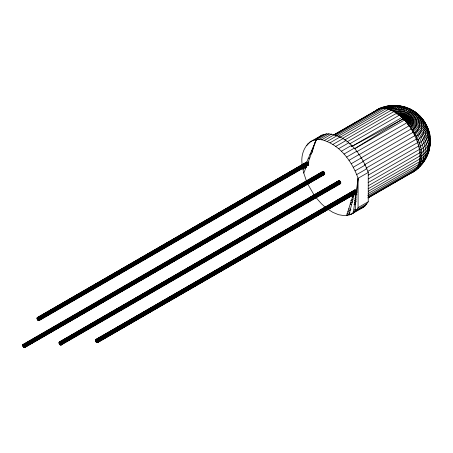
<?xml version="1.0" encoding="UTF-8"?>
<svg xmlns="http://www.w3.org/2000/svg" width="453" height="453" viewBox="0 0 453 453"><rect width="100%" height="100%" fill="white"/><g stroke="black" fill="none" stroke-linecap="round" stroke-linejoin="round"><path stroke-width="0.68" d="M368.159 197.887L413.074 171.959C432.015 158.641 416.324 130.413 403.153 118.737C403.266 114.722 404.24 110.328 402.575 106.517C396.811 104.881 389.993 104.841 384.348 107.151M368.04 197.887L411.131 173.006C421.318 168.493 428.872 157.276 424.937 146.076C421.686 134.524 413.17 125.034 403.153 118.737C402.038 114.558 403.527 108.499 399.365 105.713L395.588 105.458L394.546 105.843M409.535 173.527C430.01 164.156 416.03 133.539 405.803 121.217C408.782 118.499 403.64 114.643 400.831 116.262C394.223 111.223 385.169 105.849 376.817 110.017L333.725 134.892M339.965 137.372L388.521 109.337C393.368 109.009 398.232 106.687 403.227 108.301C407.507 109.258 411.55 111.347 414.682 114.428C420.101 119.048 421.494 128.794 414.891 133.035L413.176 132.248L412.898 129.858L411.245 128.952L410.701 126.812L409.127 125.792L408.329 123.918C414.252 118.51 404.025 110.838 398.442 114.054L396.573 113.273L396.007 112.151C390.073 107.401 381.064 105.798 374.976 111.24L324.303 140.487C308.923 134.875 299.467 151.829 302.327 165.09M429.988 144.835C429.693 151.908 426.483 158.595 422.173 164.105M312.315 152.48L313.601 145.39M366.007 168.199L416.381 139.116L416.664 136.296C425.191 130.747 422.219 118.154 414.84 112.99C410.843 109.683 405.905 107.559 400.769 106.84C395.645 105.73 390.837 107.99 385.928 108.737L337.983 136.415M324.303 140.487C341.092 146.223 352.326 162.18 358.085 178.306L356.902 192.276L356.528 193.097L97.588 342.593C96.149 342.938 94.773 340.56 95.793 339.484L354.733 189.988L355.633 190.079L356.528 191.024L356.732 191.443L96.059 341.941M323.804 171.749L22.695 345.599L25.147 347.015L22.65 345.192C26.2 341.5 25.362 352.315 22.65 345.192L323.476 171.511L324.371 172.457L324.744 173.709L324.371 174.535L24.819 347.479L22.82 346.024L324.11 172.078M327.706 209.116L332.893 212.383L338.595 214.716L344.031 215.622L346.579 215.532L351.217 214.263L363.419 207.236L365.26 205.73L368.238 201.755L368.238 172.44C361.704 154.586 347.457 133.986 326.494 133.856L316.336 139.717L306.76 162.061L37.208 317.689L39.405 318.957L37.406 317.502C43.154 319.201 36.008 323.329 37.406 317.502L306.5 162.14C308.295 161.432 309.778 165.923 307.4 165.164M338.918 180.622L59.207 342.117L61.404 343.385L59.411 341.93C65.158 343.629 58.007 347.757 59.411 341.93L338.657 180.707C340.452 180 341.93 184.49 339.552 183.725M306.126 162.961L306.5 162.14M338.283 181.528L338.657 180.707M356.245 192.089L358.085 178.306L368.238 172.44M351.217 214.263L353.266 213.097L355.962 193.148M430.107 143.658C432.088 125.532 417.304 107.503 399.178 105.832M368.357 196.517L416.307 168.833C424.353 163.476 430.237 153.827 426.398 144.06C422.717 132.78 413.47 124.111 403.153 118.737L405.067 108.777L405.039 107.157L404.552 107.027L410.305 109.275L410.135 108.969L407.796 111.257L403.153 118.737L354.603 148.675M367.853 171.336L417.621 142.604L418.193 139.615C429.665 131.834 422.666 115.113 412.037 110.215C408.159 111.795 405.837 115.713 403.153 118.737C397.275 110.277 386.76 102.321 376.817 110.017M429.031 150.09L428.583 152.321L427.49 154.615M388.521 109.337L388.708 108.409M367.791 195.526L417.558 166.789C425.107 160.543 431.822 152.225 427.536 141.885C423.498 130.928 413.629 123.176 403.153 118.737L402.977 115.979L403.476 113.635M354.223 194.094L348.98 215.079L350.775 214.043M368.221 175.158L418.595 146.076L419.455 142.955C427.394 137.876 427.943 126.376 422.468 119.286C420.158 116.563 417.621 111.851 413.346 113.205C409.716 114.496 405.888 115.968 403.153 118.737C400.129 113.709 396.341 108.414 390.548 106.449C384.699 105.368 378.799 108.85 374.167 112.021M429.144 149.53L430.191 144.666L430.124 138.963M407.474 108.035L403.153 118.737C413.646 122.236 424.019 128.997 428.357 139.575C429.891 143.714 430.248 148.465 428.368 152.559C426.511 157.644 421.522 160.226 418.549 164.462L368.176 193.544M353.346 194.501L346.579 215.532L349.563 213.81M427.253 155.277L426.55 157.27L425.112 159.371M368.317 178.929L419.302 149.496L420.452 146.274C427.258 141.829 429.546 132.486 426.25 125.187C422.541 116.67 410.769 117.078 403.153 118.737C400.435 111.715 394.025 102.61 385.378 106.608M316.336 139.717L308.034 162.791L37.208 319.155L39.201 320.611M404.659 115.453L403.272 119.054L409.529 122.055M398.17 114.677L400.622 115.311L401.058 114.207M400.622 115.311L407.734 118.091L406.081 122.197M403.363 116.047L404.246 113.833M306.245 180.487L303.782 173.046L306.562 166.172M396.941 114.36L397.389 113.256M368.13 182.604L419.721 152.82L421.16 149.535C428.447 144.779 430.899 134.779 427.372 126.965C422.615 118.85 411.573 117.706 403.153 118.737C401.307 113.663 398.493 104.02 391.392 105.826M314.212 143.697L314.767 142.474M322.247 171.891L322.842 171.342L323.476 171.511M354.405 190.458L354.733 189.988M385.928 108.737L386.369 107.871C391.42 105.566 397.207 105.379 402.575 106.517M368.266 185.798L419.857 156.013C421.522 151.404 426.76 149.433 428.306 144.637C429.84 140.713 430.588 136.059 428.781 132.106C423.963 122.99 412.813 119.292 403.153 118.737L407.683 115.674M424.789 159.988L422.513 163.205M303.912 167.576L302.944 169.377L303.782 173.046M403.748 116.149L404.993 114.094M368.119 188.827L419.705 159.043C421.828 154.479 427.037 152.304 428.702 147.355C430.384 143.352 430.939 138.675 428.98 134.66C424.24 125.056 413.232 120.175 403.153 118.737C408.617 116.597 415.378 114.02 420.922 117.242C424.433 121.087 427.224 125.911 428.515 130.968L427.728 129.298M315.379 141.325L316.058 140.249M353.266 213.097L356.715 209.762L358.085 207.616L368.238 201.755M368.283 191.302L419.268 161.868C421.828 157.429 426.953 155.051 428.719 150.005C430.616 145.951 430.605 141.245 428.838 137.157C424.246 127.1 413.515 121.098 403.153 118.737L409.818 118.499M421.279 164.773L419.489 166.63M336.098 135.832L383.436 108.499L384.116 107.695L388.753 106.115L393.917 105.447M404.127 116.279L405.724 114.411M404.495 116.438L406.42 114.785M405.175 116.84C407.994 114.745 411.098 111.002 414.971 111.812L417.943 114.19M318 137.859L321.868 135.158L326.494 133.856M334.943 135.271L381.975 107.888L384.416 106.908M368.068 197.542L414.806 170.56C434.155 158.205 418.872 132.066 406.262 120.804M410.701 126.812C419.506 118.771 404.308 107.372 396.007 112.151L393.872 111.619L344.71 140M412.898 129.858C424.948 119.031 404.229 104.632 393.555 110.56L391.177 110.306L342.621 138.335M379.852 109.077L380.882 108.261L383.833 107.423M377.021 110.209L378.13 109.366M418.555 167.893L414.506 170.441M413.074 171.959L416.33 169.682L414.806 170.56M411.131 173.006L414.512 171.041M404.84 116.625L407.077 115.209M334.546 134.722L379.976 108.448M309.676 142.202L321.868 135.158M313.94 140.187L324.093 134.326M307.847 143.726L309.637 142.689M306.245 145.572L308.034 144.535M318.878 139.609L329.037 133.748M321.545 139.869L331.698 134.003M327.134 141.466L337.287 135.6M311.341 150.645L312.536 149.954M330.005 142.791L340.158 136.925M309.869 154.49L311.658 153.454M332.893 144.45L343.046 138.584M308.074 158.856L309.869 157.82M307.4 162.231L37.033 318.323L39.575 319.79L37.078 317.966L307.072 162.089M37.208 319.155L39.405 320.424L37.078 318.725L307.729 162.468M335.764 146.427L345.916 140.56M307.162 163.023L308.957 161.993M37.406 319.575L308.295 163.176M37.673 319.96L308.499 163.595M37.978 320.282L308.623 164.026M346.805 142.004L396.573 113.273M38.307 320.52L308.669 164.428M38.635 320.662L308.623 164.784M38.941 320.69L308.499 165.062M338.595 148.703L348.748 142.837M306.528 167.31L302.944 169.377L302.757 168.176M349.478 143.975L399.252 115.238L398.442 114.054L396.007 112.151M341.358 151.257L351.511 145.396M351.5 146.585L401.873 117.503L399.739 113.612M344.031 154.065L354.184 148.199M354.642 148.771L404.41 120.039L408.816 123.527M346.579 157.095L356.732 151.234M323.148 171.37L22.695 344.841L25.147 346.256L22.82 344.557L322.842 171.342M356.466 151.897L406.839 122.808L408.329 123.918L406.047 121.025M23.024 346.443L324.371 172.457M23.284 346.828L324.575 172.882M23.59 347.151L324.699 173.306M23.918 347.389L324.744 173.709M24.247 347.53L324.699 174.065M24.553 347.559L324.575 174.348M348.98 160.328L359.138 154.467M358.748 154.875L409.127 125.792M360.871 158.035L411.245 128.952M351.217 163.726L361.375 157.865M362.802 161.336L413.176 132.248M353.266 167.253L363.419 161.393M364.518 164.733L414.891 135.651L416.664 136.296M355.107 170.883L365.26 165.022M339.552 180.792L59.037 342.751L61.574 344.218L59.083 342.394L339.223 180.656M340.186 181.359L59.207 343.578L61.404 344.852L59.083 343.153L339.88 181.036M59.411 344.003L340.452 181.744L339.45 181.319M59.671 344.388L340.65 182.163M59.977 344.71L340.781 182.587M60.306 344.948L340.82 182.995M60.634 345.09L340.781 183.346M60.94 345.118L340.65 183.629M356.715 174.581L366.873 168.72M356.268 190.639L95.594 341.137L97.588 342.593L97.922 341.369L95.594 339.671L354.999 189.909M355.633 190.079L95.424 340.305L97.961 341.772L95.464 339.954L355.305 189.937M95.594 341.137L97.791 342.406L95.464 340.713L355.962 190.317M95.793 341.556L356.528 191.024M96.364 342.264L356.856 191.874M96.693 342.508L356.902 192.276M97.021 342.644L356.856 192.633M97.327 342.678L356.732 192.91M352.117 197.202L353.935 196.155M355.152 195.453L356.97 194.399M350.548 200.798L352.978 199.399M354.795 198.346L356.007 197.644M350.141 203.335L352.57 201.936M354.388 200.883L356.211 199.83M354.506 202.706L356.324 201.653M354.512 204.156L355.724 203.454M347.932 211.557L350.316 210.175M347.015 213.901L349.999 212.174M353.147 211.744L355.537 210.362M356.715 209.762L366.873 203.895M351.97 213.357L355.554 211.285M365.26 205.73L355.107 211.591L356.268 193.176M363.419 207.236L359.693 209.014M351.556 146.642L408.244 116.183L412.728 114.722L416.42 114.428L417.909 114.717L420.112 116.172L422.87 119.575M416.307 168.833L417.909 168.018M411.318 172.61L412.479 172.066M417.558 166.789L419.229 166.058M374.976 111.24L376.466 110.634M378.855 109.145L381.975 107.888M377.038 110.402L378.759 109.717M418.549 164.462L420.276 163.822M405.48 117.072L408.244 116.183M381.069 108.635L384.116 107.695M419.268 161.868L421.041 161.347M419.705 159.043L421.517 158.646M383.436 108.499L386.369 107.871M405.758 117.327L408.742 116.727M406.228 117.888C412.326 116.495 420.99 115.645 424.671 121.953M353.906 204.507L355.628 204.263M419.857 156.013L421.698 155.758M406.013 117.604L409.172 117.299M406.409 118.188L409.535 117.893M388.329 106.081L389.552 105.979M419.721 152.82L421.579 152.712M354.184 209.762L355.458 209.716M395.588 105.458C400.503 105.736 401.398 112.202 402.592 115.945M419.302 149.496L421.16 149.535M406.658 118.805C417.128 118.884 429.789 124.683 430.067 136.619M418.595 146.076L420.452 146.274M412.037 110.215L415.571 112.367L415.933 113.244M350.197 204.246L351.471 204.456M406.556 118.493L410.027 119.116M406.726 119.116L410.158 119.734M417.621 142.604L419.455 142.955M348.748 208.85L350.962 209.36M402.168 106.41L405.039 107.157M406.749 119.422L410.208 120.351M403.153 118.737L410.175 120.945M416.381 139.116L418.193 139.615M409.795 109.014L413.011 110.725M407.734 118.091L409.404 118.986M407.275 124.156L408.912 125.034M406.732 119.722L410.056 121.529M95.594 339.671L97.922 341.369L95.464 339.954M95.464 340.713L97.922 342.128L95.424 340.305M37.078 317.966L39.53 319.382L37.208 317.689M37.078 318.725L39.53 320.141L37.033 318.323M59.083 342.394L61.534 343.81L59.207 342.117M59.083 343.153L61.534 344.569L59.037 342.751M22.82 344.557L25.017 345.826L23.024 344.371M22.65 345.192L25.187 346.658L22.695 344.841M22.82 346.024L25.017 347.292L22.695 345.599M406.675 120.017L409.863 122.084M59.207 343.578L61.206 345.039M406.573 120.294L409.586 122.604M325.248 207.191L321.545 203.861L316.336 197.995M406.437 120.56L409.235 123.086M398.442 114.054L400.831 116.262M399.07 113.805L401.148 116.132M313.94 194.756L307.847 184.184M425.135 122.814L426.868 126.223M400.446 113.488L401.488 116.036M428.708 131.534L429.495 134.92M393.555 110.56L393.872 111.619M401.182 113.426L401.839 115.974M402.706 113.499L402.977 115.979M401.941 113.431L402.213 115.945M391.115 109.309L391.177 110.306M414.891 133.035L414.891 135.651M358.085 178.306L358.085 207.616M96.059 339.405L97.791 340.939L97.021 339.812L96.059 339.405"/></g></svg>
